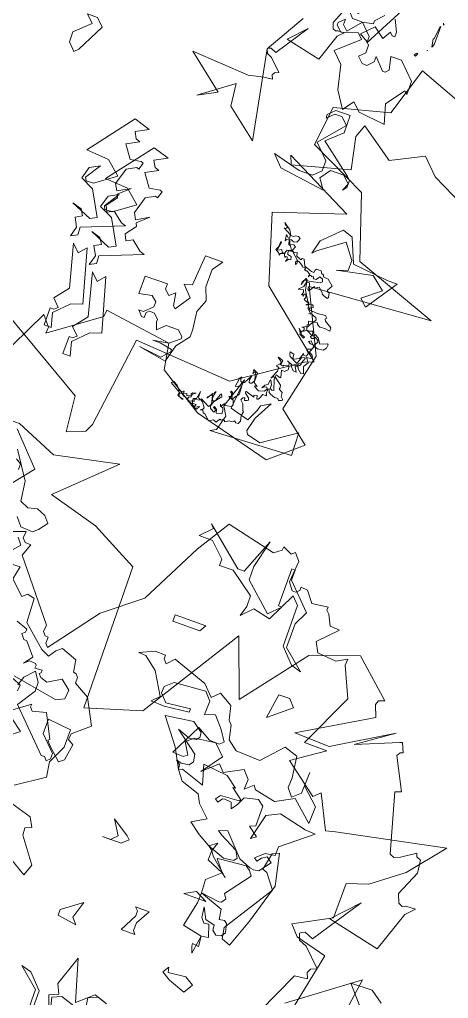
# Model space of a CAD drawing. Header units: metres. Extents: x -71 to 881, y -503 to 661.
# Drawn here: x 123.37 to 125.75, y 494.96 to 500.4 of the extents above; entities that cross this region are included whole.
import ezdxf

# ---------------------------------------------------------------- set-up
doc = ezdxf.new("R2010")
doc.units = ezdxf.units.M
doc.layers.add('ARBRE', color=100, linetype='Continuous', lineweight=13, true_color=0x00ff3f)

# ---------------------------------------------------------------- blocks, each defined once
blk = doc.blocks.new('WMF2', base_point=(0, 0.01))
at = {"color": 251, "lineweight": 0, "true_color": 0x636466}
for points in [[(81.23, -212.64), (86.45, -202.37), (92.4, -197.64), (98.49, -189.57), (98.99, -190.16), (98.92, -191.16), (99.46, -191.2), (99.98, -191.79), (99.88, -192.88), (107.36, -202.17), (106.64, -204.2), (107.63, -204.27), (108.14, -204.87), (108.06, -205.98), (111.91, -204.61)], [(115.81, -208.91), (110.13, -215.92), (115.04, -221.02)], [(95.41, -24.9), (90.83, -34.32), (89.42, -32.65), (89.51, -31.56), (81.64, -37.29), (81.55, -38.39), (70.38, -36.78), (69.61, -32.48), (62.22, -27.79), (49.27, -24.43), (44.16, -28.75), (49.49, -33.04), (47.38, -42.86), (52.22, -53.02), (31.88, -54.47), (45.91, -59.56), (49.4, -70.11), (59.14, -74.81), (58.34, -81.44), (49.36, -83.76), (46.84, -91.88), (40.14, -89.34)], [(34.39, -144.58), (32.65, -156.43), (43.16, -148.65)], [(41.63, -148.52), (39.67, -158.01), (44.92, -159.4), (46.44, -161.06), (40.43, -164.26), (40.42, -170.12), (36.91, -171.27), (31.95, -175.08), (27.13, -180.99), (44.83, -177.37), (46.41, -176.96), (49.12, -182.48), (50.2, -181.46), (55.69, -185.68), (50.55, -189.17), (54.41, -189.22), (50.23, -198.2), (52.48, -203.12), (52.39, -204.21), (54.12, -203.26), (57.28, -203.53), (58.15, -205.15), (55.25, -208.11), (56.89, -208.24), (57.74, -209.97), (58.25, -210.45), (58.2, -211), (60.88, -210.67), (62.28, -212.43), (63.37, -212.54), (63.42, -211.98), (64, -211.48), (64.56, -211.53), (65.45, -212.71), (65.14, -216.33), (66.13, -217.51), (66.73, -217.02), (68.24, -217.69), (68.28, -217.15), (69.45, -216.26), (77.76, -218.17), (81.23, -212.64), (81.23, -212.64)], [(96.74, -32.59), (81.64, -23.67), (81.04, -17.76), (78.09, -18.94), (77.45, -20.28), (75.41, -35.48), (59.11, -34.32), (48.77, -41.31), (47.36, -41.88), (58.37, -50.92), (61.87, -62.25), (50.47, -66), (62.16, -71.92), (61.59, -70.48), (52.23, -72.98), (53.36, -78.3), (52.54, -80.39), (46.99, -76.49), (41.75, -79.1), (39.13, -76.49), (33.51, -73.76)], [(48.13, -142.44), (43.19, -153.31), (41.06, -153.59), (41.43, -154.51), (41.13, -155.22), (40.11, -155.63), (43.05, -158.46), (44.35, -159.02), (44.76, -160.04), (44.45, -160.3), (43.92, -160.51), (42.49, -159.91), (37.1, -168.03), (40.97, -163.9), (32.15, -161.95), (29.82, -168.64), (28.52, -170), (30.14, -169.93), (30.65, -169.72), (31.37, -170.03), (31.94, -171.46), (30.17, -175.61), (30.45, -177.74), (31.15, -178.04), (31.35, -178.56), (33.6, -177.07), (34.61, -176.66), (35.32, -176.96), (38.04, -186.65), (37.02, -187.05), (39.7, -192.27), (39.35, -192.88), (38.94, -193.04), (39.56, -194.57), (39.97, -194.4), (46.81, -191.62), (41.05, -195.63), (50.47, -189.97), (56.38, -190.15), (44.99, -196.88), (45.76, -198.84), (45.47, -199.54), (44.55, -199.92), (50.64, -205.39), (58.51, -202.62), (66.66, -192.17), (70.16, -201.76), (80.62, -185.19), (89.7, -182.43), (90.01, -206.45), (97.85, -210.62), (106.23, -212.96), (97.57, -221.28), (108.11, -219.06), (114.95, -222), (119.42, -221.88)], [(57.77, -28.84), (58.63, -30.3), (56.93, -35.37), (57.37, -30.33), (54.22, -29.5), (53.25, -31.47), (53.04, -32.3), (51.55, -33.16), (53.17, -30.11), (53.78, -27.79), (53.47, -27.25), (51.12, -26.63), (45.81, -30.31), (45.66, -26.44), (59.37, -25.77), (58.42, -26.33), (57.77, -28.84), (57.77, -28.84)], [(57.77, -59.77), (57.34, -59.74), (56.99, -59.99), (56.55, -59.99), (56.22, -59.81), (56.35, -59.33), (56.48, -59.08), (57.01, -58.91), (57.45, -59.12), (57.71, -59.07), (57.42, -58.35), (56.8, -58.47), (56.47, -58.28), (56.73, -57.56), (56.31, -57.33), (55.87, -57.53), (55.75, -56.92), (54.93, -56.6), (54.8, -56.85), (54.47, -56.9), (54, -55.88), (52.71, -55.43), (52.29, -55.4), (52.19, -55.8), (52.04, -56.06), (51.25, -56.07), (50.96, -55.61), (50.83, -55.62), (50.67, -55.53), (50.58, -55.28), (49.76, -55.18), (48.77, -54.33), (49.22, -53.47), (49.17, -53.21), (48.84, -53.17), (48.7, -52.42), (48.83, -52.17), (49.57, -52.45), (49.82, -52.58), (49.78, -52.67), (50.67, -53.46), (51.2, -53.08), (51.37, -53.18), (51.41, -53.31), (52.03, -52.33), (52.28, -52.54), (52.29, -52.9), (52.25, -52.99), (52.13, -53.02), (52.29, -53.33), (52.38, -53.6), (52.8, -53.6), (52.54, -52.26), (51.6, -50.66), (51.34, -50.52), (51.27, -50.28), (50.74, -50.44), (50.57, -50.33), (50.48, -50.06), (50.84, -49.82), (50.98, -49.78), (50.89, -49.52), (49.55, -49.37), (48.16, -49.5), (47.78, -49.18), (48, -48.98), (47.85, -48.67), (46.68, -47.94), (46.65, -47.37), (47.56, -47.53), (48.39, -47.43), (48.9, -47.71), (48.98, -47.97), (49.76, -47.72), (50.3, -46.68), (50.19, -46.3), (49.75, -46.27), (49.22, -46.45), (49.02, -45.79), (48.86, -45.72), (48.68, -46.06), (48.07, -45.73), (47.44, -44.86), (46.32, -45.35), (46.14, -45.25), (46.23, -44.64), (46.6, -44.17), (47.56, -44.03), (48.1, -44.22), (48.58, -43.15), (48.01, -42.73), (47.85, -42.43), (48.07, -42.2), (48.76, -42.13), (48.17, -41.4), (48.71, -40.58), (48.32, -39.48), (48.7, -39.37), (49.37, -39.95), (49.47, -40.2), (49.63, -40.29), (49.94, -40.13), (49.49, -39.35), (50.01, -39.4), (50.51, -39.88), (50.54, -40.02), (50.86, -39.85), (50.83, -39.28), (51.31, -38.78), (51.84, -38.83), (51.55, -37.7), (51.59, -37.62), (52.39, -37.81), (52.44, -37.5), (51.18, -36.52), (51.08, -36.13), (51.12, -35.83), (50.51, -35.51), (50.45, -34.8), (50.07, -34.49), (50.03, -34.34), (50.2, -34.23), (50.61, -34.11), (50.82, -34.33), (51.37, -34.3), (52.2, -34.62), (52.47, -34.77), (52.63, -35.28), (52.87, -35.21), (52.86, -34.42), (52.76, -34.37), (52.7, -34.11), (53.34, -34.14), (53.62, -33.41), (53.77, -33.15), (53.9, -33.1), (53.97, -33.15), (54.13, -33.69), (54.66, -33.51), (54.57, -33.25), (56.09, -33.72), (56.03, -33.37), (55.31, -32.87), (55.2, -32.49), (55.39, -32.36), (55.77, -32.24), (55.88, -32.62), (56.15, -32.56), (56.36, -32.12), (55.85, -31.63), (55.46, -30.55), (55.3, -30.46), (55.43, -29.76), (55.24, -28.88), (55.5, -28.39), (55.87, -28.34), (56.16, -28.62), (56.42, -28.33), (56.99, -28.28), (57.65, -27.88), (57.72, -28.12), (58.03, -28.17), (58.25, -27.98), (58.41, -28.05), (58.73, -27.66), (58.86, -27.41), (59.43, -27.6), (60.1, -27.17), (61.07, -28.04), (61.37, -28.09), (61.58, -28.52), (61.97, -28.4), (61.62, -28.65), (61.49, -28.9), (62.03, -29.74), (62.37, -29.92), (63.43, -29.61), (63.34, -29.34), (63.61, -29.26), (63.52, -29), (62.86, -28.99), (63.01, -28.72), (62.94, -28.47), (62.26, -28.88), (62.57, -28.28), (62.89, -28.34), (63.48, -28.85), (64.34, -29.1), (64.6, -29.45), (65.11, -29.53), (65.65, -29.92), (65.93, -29.83), (66.02, -29.66), (65.89, -29.26), (65.11, -29.09), (65.26, -29.04), (66.15, -29.41), (66.02, -29.89), (67.84, -30.97), (67.51, -31.22), (66.81, -30.85), (66.26, -30.24), (65.89, -30.14), (65.56, -30.31), (65.43, -30.34), (65.4, -29.99), (64.88, -30.15), (64.76, -29.76), (64.15, -30.11), (64.22, -30.34), (64, -30.58), (63.48, -30.72), (64.02, -30.36), (64.06, -29.83), (64.32, -29.76), (64.47, -29.5), (64.37, -29.25), (64.12, -29.12), (63.68, -29.31), (63.59, -29.47), (63.68, -29.74), (63.15, -29.91), (62.91, -31.2), (62.89, -30.2), (62.83, -30.07), (62.59, -29.93), (62.37, -30.14), (60.91, -29.37), (60.7, -29.58), (60.56, -29.85), (60.92, -31.25), (60.95, -31.35), (61.49, -30.77), (61.62, -30.52), (60.95, -31.58), (60.73, -31.77), (60.58, -32.05), (60.79, -31.06), (60.63, -30.55), (60.45, -30.45), (60.1, -30.71), (59.75, -31.73), (59.62, -31.98), (59.42, -31.56), (60.41, -30.31), (60.57, -29.63), (60.56, -29.41), (60.48, -29.15), (59.78, -28.78), (59.61, -29.12), (59.81, -29.35), (60.09, -29.48), (59.99, -29.66), (59.52, -29.31), (59.36, -28.78), (58.88, -28.85), (58.48, -28.96), (58.53, -29.53), (58.63, -29.93), (59.11, -30.07), (59.2, -30.34), (58.98, -30.11), (58.66, -30.69), (58.5, -30.4), (57.42, -30.59), (57.23, -30.94), (57.5, -31.63), (57.97, -31.77), (58.34, -31.96), (58.03, -32.11), (58.06, -32.48), (58.09, -32.59), (58.37, -32.72), (58.26, -32.91), (58, -32.77), (57.77, -31.77), (57.68, -31.73), (57.33, -32.4), (57.28, -32.27), (56.9, -32.97), (56.98, -34.3), (57.97, -33.85), (57.74, -35.15), (57.85, -35.31), (57.61, -35.42), (57.47, -35.67), (57.52, -35.37), (57.39, -34.96), (57.14, -34.83), (56.74, -34.96), (56.01, -36.34), (56.16, -35.64), (56.04, -35.25), (55.87, -35.15), (55.61, -35.22), (55.28, -35.83), (55.72, -37.28), (56, -36.77), (56.07, -37.45), (55.3, -37.06), (55.27, -35.48), (54.61, -35.03), (54.96, -35), (55.02, -34.9), (54.16, -34.45), (53.24, -34.74), (53.05, -35.07), (52.92, -35.12), (53.11, -35.44), (53.43, -35.41), (53.84, -35.06), (53.53, -35.66), (53.04, -35.95), (52.98, -36.7), (52.93, -36.78), (52.55, -36.04), (52.54, -35.47), (52.19, -35.28), (51.91, -35.35), (52.44, -37.08), (52.39, -37.16), (52.45, -37.28), (52.71, -37.43), (52.87, -37.29), (53.01, -37.03), (52.38, -38.45), (52.36, -39.1), (52.67, -39.15), (52.85, -39.25), (52.39, -39.66), (52.26, -39.92), (52.49, -40.27), (53.02, -40.55), (52.98, -40.64), (52.41, -40.45), (52.16, -40.32), (52.31, -39.62), (51.9, -39.53), (51.76, -39.57), (51.81, -39.69), (51.02, -39.94), (51.02, -40.16), (51.11, -40.42), (51.46, -40.59), (50.47, -40.19), (49.85, -40.29), (49.72, -40.33), (49.57, -40.61), (49.49, -40.55), (49.46, -40.43), (49.28, -40.54), (49.15, -40.81), (49.22, -41.05), (48.9, -41.88), (48.95, -42.01), (49.46, -41.85), (49.82, -40.94), (49.95, -40.7), (51.24, -41.37), (51.43, -41.67), (51.53, -42.07), (50.86, -41.92), (50.77, -41.24), (50.48, -41.18), (49.74, -41.56), (49.46, -42.27), (49.5, -42.42), (49.41, -42.59), (49.24, -42.27), (48.89, -42.32), (48.63, -42.83), (49.09, -43.19), (49.12, -43.32), (49.21, -43.37), (48.38, -43.7), (48.25, -43.95), (48.36, -44.36), (48.89, -44.41), (49.31, -44.64), (48.96, -44.87), (48.46, -44.41), (48.27, -44.32), (47.88, -45.08), (47.97, -45.33), (48.55, -45.65), (48.68, -45.4), (48.96, -45.31), (49.3, -45.49), (49.06, -45.7), (50.1, -46.26), (50.9, -45.79), (50.93, -45.72), (50.82, -45.31), (50.42, -45.22), (50.17, -45.09), (50.28, -44.9), (51.03, -45.31), (51.03, -45.54), (51.44, -46.19), (51.18, -45.85), (51.02, -45.76), (50.63, -46.1), (50.58, -46.17), (50.67, -46.44), (50.83, -46.52), (51.09, -46.45), (50.35, -46.83), (50.42, -47.09), (50.26, -47.21), (50.42, -47.72), (49.49, -48.01), (49.31, -48.35), (49.49, -48.67), (50.03, -48.84), (50.3, -48.99), (50.77, -48.92), (50.44, -48.95), (51.22, -49.71), (51.11, -49.74), (51.31, -50.19), (51.71, -50.04), (51.65, -50.13), (51.4, -50.23), (51.47, -50.48), (52.03, -50.67), (52.29, -50.82), (52.12, -51.17), (52.29, -51.69), (52.54, -51.59), (52.57, -51.17), (52.63, -51.43), (52.9, -51.36), (52.76, -51.82), (52.87, -52.23), (53.49, -52.1), (53.75, -52.03), (53.04, -52.74), (52.85, -53.52), (52.92, -53.78), (53.01, -53.82), (53.28, -53.74), (53.5, -52.87), (53.5, -53.31), (53.09, -54.09), (52.87, -53.87), (52.85, -53.74), (50.74, -54.16), (50.47, -54.45), (50.6, -54.86), (51.14, -55.04), (51.55, -54.48), (51.91, -54.45), (52.09, -54.54), (52.03, -54.61), (52.09, -54.76), (52.39, -54.6), (52.42, -54.73), (52.51, -54.77), (52.77, -54.69), (52.92, -54.44), (52.77, -54.92), (53.44, -55.27), (53.59, -55.23), (53.84, -55.36), (53.75, -55.52), (53.79, -55.66), (54.35, -55.63), (54.31, -55.72), (54.95, -56.16), (55.21, -56.29), (55.34, -56.28), (55.36, -55.82), (55.49, -55.58), (55.61, -55.96), (55.42, -56.31), (56.6, -57.37), (57.04, -57.37), (57.3, -57.31), (57.27, -56.95), (57.18, -56.7), (56.58, -56.58), (56.42, -56.07), (56.77, -56.03), (57.04, -55.74), (57.17, -55.49), (57.04, -55.96), (57.15, -56.34), (57.42, -56.28), (57.5, -56.1), (57.66, -56.41), (57.75, -56.66), (58.41, -56.45), (58.45, -56.16), (58.7, -56.5), (59.31, -56.82), (58.99, -57.43), (58.98, -58.29), (58.79, -58.19), (59.04, -56.9), (58.99, -56.77), (58.39, -57.11), (58.15, -56.74), (57.97, -56.66), (57.71, -56.74), (57.66, -57.05), (57.53, -57.31), (56.88, -57.52), (57.28, -58.16), (57.46, -58.26), (57.59, -58.22), (57.82, -59.01), (58.22, -58.91), (58.37, -58.64), (58.47, -59.68), (57.96, -59.2), (57.81, -59.24), (57.85, -59.58), (57.93, -59.84), (59.21, -60.53), (58.92, -60.47), (58.77, -60.73), (58.88, -60.98), (59.17, -61.05), (59.42, -61.39), (58.22, -60.54), (57.77, -59.77), (57.77, -59.77)], [(85.82, -32.33), (85.2, -32.33), (84.59, -32.83), (85.82, -34.04), (83.99, -36.36), (85.82, -43.43), (84.59, -42.2), (83.5, -43.43), (81.06, -34.64), (82.88, -34.04), (85.2, -31.73), (84.59, -29.42), (85.82, -29.42), (85.82, -32.33), (85.82, -32.33)], [(90.23, -35.66), (89.63, -35.66), (89.02, -36.14), (90.23, -37.37), (88.4, -39.67), (90.23, -46.74), (89.02, -45.52), (87.92, -46.74), (85.48, -37.97), (87.31, -37.37), (89.63, -35.05), (89.02, -32.72), (90.23, -32.72), (90.23, -35.66), (90.23, -35.66)], [(70.82, -34.21), (69.59, -35.56), (69.59, -35.99), (71.7, -36.34), (72.94, -36.34), (70.38, -36.78), (68.72, -38.1), (68.72, -38.45), (69.59, -39.32), (71.7, -39.32), (72.94, -38.1), (73.38, -39.32), (73.38, -39.76), (74.16, -40.55), (75.04, -40.55), (75.48, -40.2), (75.48, -39.32), (75.92, -39.32), (76.72, -40.2), (75.92, -40.2), (74.6, -41.44), (74.6, -42.32), (75.48, -43.11), (77.6, -42.67), (77.6, -45.66), (73.81, -45.66), (73.81, -44.79), (72.94, -44), (72.05, -44.79), (71.7, -42.67), (71.26, -42.32), (69.59, -44.79), (71.26, -46.54), (69.94, -46.89), (69.59, -52), (66.59, -52), (67.83, -50.32), (67.83, -47.34), (67.04, -45.22), (67.83, -43.11), (67.48, -40.2), (67.48, -38.89), (69.16, -36.78), (69.94, -33.86), (74.6, -34.65), (70.82, -34.21), (70.82, -34.21)], [(82.59, -63.67), (82.02, -62.61), (81.29, -62.4), (83.29, -61.31), (81.8, -59.17), (80.03, -59.45), (79.63, -59.31), (79.98, -58.16), (80.39, -58.29), (81.86, -57.49), (82.69, -54.71), (82.12, -53.66), (80.09, -54.82), (81.89, -53.24), (81.61, -52.7), (82.93, -50.96), (82.44, -49.93), (81.38, -50.49), (79.67, -49.09), (78.94, -48.87), (85.72, -46.19), (85.64, -44.92), (86.71, -44.35), (86.21, -45.98), (87.01, -47.47), (85.95, -48.04), (86.55, -49.02), (88.1, -49.47), (84.71, -48.03), (83.64, -48.6), (85.9, -52.66), (88.14, -53.77), (87.55, -55.72), (85.96, -56.58), (87.61, -54.06), (87.34, -53.53), (86.07, -53.59), (82.77, -55.98), (85.1, -58.01), (88.93, -58.28), (83.26, -65.56), (80.58, -64.76), (82.59, -63.67), (82.59, -63.67)], [(87.01, -67), (86.45, -65.93), (85.72, -65.71), (87.73, -64.61), (86.24, -62.48), (84.47, -62.76), (84.07, -62.63), (84.4, -61.49), (84.81, -61.62), (86.3, -60.82), (87.13, -58.03), (86.56, -56.98), (84.52, -58.13), (86.33, -56.54), (86.04, -56.01), (87.37, -54.28), (86.87, -53.24), (85.82, -53.82), (84.11, -52.42), (83.35, -52.19), (90.12, -49.5), (90.07, -48.23), (91.12, -47.66), (90.64, -49.3), (91.42, -50.77), (90.37, -51.37), (90.96, -52.33), (92.52, -52.8), (89.13, -51.34), (88.07, -51.91), (90.31, -55.97), (92.58, -57.08), (91.99, -59.05), (90.39, -59.91), (92.05, -57.37), (91.75, -56.85), (90.49, -56.9), (87.19, -59.31), (89.51, -61.33), (93.35, -61.59), (87.7, -68.89), (85.01, -68.09), (87.01, -67), (87.01, -67)], [(40.86, -56.38), (43.16, -58.19), (49.01, -56.98), (47.19, -57.59), (47.19, -59.3), (49.01, -61.74), (53.04, -58.82), (53.65, -58.19), (53.04, -60.53), (50.1, -63.43), (48.41, -62.83), (46.7, -58.82), (40.86, -58.19), (39.03, -58.19), (42.55, -52.98), (43.78, -54.06), (40.86, -56.38), (40.86, -56.38)], [(64.7, -71.27), (60.09, -70.06), (57.77, -70.06), (56.55, -71.27), (56.55, -72.98), (58.86, -75.3), (55.34, -79.44), (56.55, -80.53), (57.77, -80.53), (58.86, -79.44), (58.86, -80.05), (57.77, -81.14), (55.34, -81.14), (55.34, -78.22), (57.77, -75.92), (52.42, -71.77), (51.91, -71.27), (51.91, -70.06), (52.42, -69.46), (51.91, -70.67), (53.02, -71.77), (55.34, -71.77), (56.55, -70.06), (55.34, -68.37), (63.01, -69.46), (64.7, -71.27), (64.7, -71.27)], [(68.73, -71.99), (73.89, -76.06), (74.34, -79.76), (79.68, -75.87), (76.6, -77.49), (82.66, -82.33), (73, -81.67), (70.51, -82.25), (69.1, -82.43), (69.35, -83.04), (69.14, -83.51), (68.47, -83.79), (70.41, -85.67), (71.27, -86.04), (71.55, -86.71), (71.33, -86.9), (71, -87.03), (70.05, -86.62), (66.45, -92.02), (69.04, -89.28), (63.17, -87.99), (61.62, -92.45), (60.75, -93.34), (61.84, -93.29), (62.18, -93.16), (62.64, -93.37), (63.02, -94.3), (61.86, -97.06)], [(67.77, -93.28), (71.55, -86.71), (68.73, -71.99), (68.73, -71.99)], [(110.5, -210.3), (109.11, -209.66), (107.56, -210.01), (106.1, -209.43), (105.21, -208.37), (106.3, -206.96), (107.08, -206.3), (109.11, -206.4), (110.23, -207.75)], [(108.98, -204.68), (108.09, -203.61), (109.95, -201.54)], [(108.82, -200.21), (107.05, -200.28), (107.47, -198.09), (105.17, -195.92), (104.39, -196.59), (103.18, -196.28), (102.97, -192.24), (99.24, -188.97), (97.85, -188.34), (97.03, -189.52), (96.18, -190.24), (93.53, -189.23), (93.18, -187.24), (92.71, -187.16), (92.29, -186.66), (92.32, -185.67), (89.73, -184.22), (87.53, -180.05), (90.18, -177.78), (90.31, -176.8), (89.34, -176.22), (89.8, -173.49), (90.58, -172.83), (92.72, -174.77), (93.38, -175.55), (93.1, -175.8), (95.08, -179.67), (97.34, -179.08), (97.82, -179.64), (97.78, -180.15), (101.14, -177.68)], [(100.64, -181.36), (100.55, -182.4), (102.01, -182.98)], [(96.75, -164.41), (91.89, -162.99), (91.03, -161.43), (92.05, -161.03), (91.94, -159.79), (89, -155.76), (89.67, -153.85), (92.49, -155.57)], [(101.97, -183.49), (94.36, -182.12), (93.06, -182.73), (92.94, -184.28), (94.55, -185.59), (96.67, -184.27), (97.88, -184.67), (98.3, -185.17), (98.08, -185.36), (98.04, -185.87), (99.3, -185.77), (99.21, -186.22), (99.44, -186.5), (100.48, -186.59), (101.25, -185.92), (100.16, -187.33), (101.95, -189.45), (102.48, -189.49), (103.14, -190.28), (102.64, -190.71), (102.6, -191.22), (104.51, -191.89)], [(112.61, -214.93), (112.58, -215.91), (113.47, -216.49)], [(113.87, -217.98), (110.96, -213.56), (110.5, -210.3), (110.5, -210.3)], [(97.72, -81.01), (100.04, -76.4), (100.64, -75.79), (101.87, -77), (101.87, -78.71), (99.41, -81.01), (100.64, -82.24), (98.93, -82.24), (97.72, -81.01), (97.72, -81.01)], [(55.55, -83.45), (56.85, -81.67), (58.61, -84.37), (59.53, -88.36), (61.31, -90.12), (57.78, -93.28), (58.61, -94.11), (61.31, -93.28), (62.23, -94.11), (62.23, -94.58), (61.31, -95.5), (61.31, -94.58), (60.48, -93.73), (58.61, -95.97), (56.85, -96.33), (56.85, -96.8), (55.55, -98.2)], [(53.79, -98.2), (52.87, -96.33), (52.87, -95.5), (53.33, -95.5), (53.79, -95.97), (54.63, -94.58), (56.39, -95.97), (58.23, -94.11), (56.85, -93.28), (56.39, -92.81), (56.39, -91.51), (57.31, -90.59), (56.39, -89.66), (55.55, -89.66), (54.63, -90.59), (54.63, -91.51), (52.87, -89.66), (52.41, -89.66), (51.93, -90.12), (52.41, -92.34), (50.63, -92.34), (47.94, -89.66), (47.94, -87.42), (48.41, -87.89), (50.63, -84.84), (49.71, -81.67), (54.16, -82.15), (55.55, -83.45), (55.55, -83.45)], [(48.48, -94.16), (48.71, -93.73), (48.96, -93.86), (48.64, -94.24), (48.48, -94.16), (48.48, -94.16)], [(58.61, -95.97), (60.32, -95.97), (63.86, -99.98), (59.71, -97.06), (57.39, -99.38), (58.61, -101.21), (59.21, -101.81), (59.21, -103.52), (57.39, -100.59), (55.69, -98.89), (55.08, -98.89), (53.39, -100.59), (53.87, -107.05), (50.45, -105.22), (56.79, -93.05), (56.79, -94.14), (58.61, -95.97), (58.61, -95.97)], [(46.51, -96.62), (46.65, -96.16), (46.74, -95.97), (46.95, -97.29), (46.8, -97.34), (46.58, -99.41), (46.49, -99.57), (46.51, -96.62), (46.51, -96.62)], [(47.28, -95.16), (47.15, -95.21), (47.28, -95.16), (47.28, -95.16)], [(46.06, -100), (46.17, -99.95), (46.26, -100.23), (46.22, -100.08), (46.06, -100), (46.06, -100)], [(78.08, -133.54), (79.32, -137.06), (77.83, -137.7), (78.59, -139.25), (76.91, -144.21), (74.85, -137.35), (72.31, -139.57), (70.12, -138.82)], [(70.57, -138.98), (71.73, -139.36), (73.23, -138.72), (72.87, -136.03), (77.25, -137.51), (78.75, -136.87), (77.7, -132.76)], [(81.01, -137.11), (81.01, -130.16)], [(81.61, -133.08), (81.61, -137.11), (85.03, -140.02), (83.32, -139.54), (81.01, -137.11), (81.01, -137.11)], [(31.15, -151.75), (34.23, -155.28), (30.66, -155.41), (28.56, -153.92)], [(59.05, -144.81), (61.87, -145.83), (63.32, -146.72), (62.67, -147.76), (62.48, -146.91), (59.55, -147.25), (58.09, -146.36), (59.05, -144.81), (59.05, -144.81)], [(82.25, -150.59), (79.04, -152.94), (79.92, -150.11), (79.04, -149.13), (82.25, -149.63), (82.25, -150.59), (82.25, -150.59)], [(59.93, -151.15), (60.32, -152.23), (60.38, -152.67), (59.29, -152.55), (59.49, -154.26), (58.26, -154.43), (58.99, -156.48), (59.78, -156.36), (60.39, -157.12), (60.6, -158.84), (59.69, -157), (58.12, -156.61), (58.04, -155.76), (57.3, -155.21), (56.47, -155.37), (55.94, -156.07), (56.34, -157.53), (56.79, -157.86), (57.66, -157.75), (57.9, -159.41), (61.78, -160.83), (58.66, -160.38), (58.28, -160.48), (57.75, -161.18), (58.26, -161.95), (55.2, -166.06), (55.75, -166.8), (56.5, -167.36), (60.96, -166.95), (61.31, -166.89), (59.77, -164.96), (59.07, -164.44), (62, -167.02), (62.51, -167.79), (63.26, -168.35), (60.34, -167.25), (58.66, -167.5), (58.28, -168), (58.89, -169.15), (61.9, -170.7), (62.6, -171.21), (61.18, -171.65), (57.84, -168.06), (55.81, -167.24), (55.17, -167.15), (54.29, -167.27), (52.87, -169.18), (53.82, -169.88), (54.6, -169.37), (55.15, -168.63), (55.66, -169.01), (54.32, -170.26), (52.66, -170.5), (52.66, -171.97), (47.81, -175.9), (49.56, -176.04), (54.15, -177.07), (56.26, -176.06), (57.34, -171.75), (56.54, -172.31), (58.19, -173.55), (57.21, -173.91), (57.26, -177.31), (58.26, -178.06), (60.53, -177.56), (61.17, -176.18), (61.91, -175.17), (62.25, -176.19), (63.37, -176.26), (63.72, -176.21), (64.28, -175.46), (64.78, -175.83), (64.22, -176.58), (61.08, -176.8), (60.89, -177.07), (62.8, -178.48), (62.37, -178.54), (64.31, -180), (68.46, -180.44), (67.52, -177.18), (71.39, -178.5), (71.97, -178.23), (72.13, -179.07), (72.84, -179.59), (71.95, -179.32), (70.65, -179.51), (70.12, -180.21), (70.34, -181.46), (74.19, -184.37), (72.12, -183.59), (70.89, -183.77), (70.51, -184.27), (70.59, -185.1), (72.3, -186.38), (76.95, -185.71), (73.74, -181.48), (71.97, -178.23), (70.82, -176.69), (67.68, -175.65), (66.98, -174.25), (64.97, -172.31), (67.26, -170.98), (65.32, -169.52), (63.26, -168.35), (62.04, -169.25), (62.51, -167.79), (62.6, -166.17), (59.77, -164.96), (61.9, -163.05), (61.78, -160.83), (61.83, -159.09), (62.73, -154.97), (59.49, -154.26), (59.93, -151.15), (59.93, -151.15)], [(70.48, -153.72), (70.48, -154.59), (70.98, -155.09), (68.65, -155.09), (70, -152.75), (70, -151.4), (69.61, -150.88), (71.95, -150.88), (70.48, -153.72), (70.48, -153.72)], [(56.45, -156.83), (51.18, -165.09), (52.99, -167.49), (53.79, -167.78), (53.24, -170.6), (52.14, -171.11), (51.01, -165.85), (52.98, -159.15), (54.67, -154.45), (56.12, -154.97), (56.45, -156.83), (56.45, -156.83)], [(62.6, -160.74), (60.66, -159.76), (64.44, -159.76), (62.6, -160.74), (62.6, -160.74)], [(78.47, -163.95), (77.51, -164.92), (78.97, -167.27), (76.15, -165.41), (75.64, -164.92), (76.63, -163.95), (79.84, -163.95), (78.47, -163.95), (78.47, -163.95)], [(99.94, -173.81), (97.97, -175.37), (99.94, -176.82)], [(100.97, -182.31), (100.46, -183.77), (98.99, -185.32), (97.97, -183.77), (97.97, -182.31), (99.94, -179.3), (93.53, -172.89), (93, -172.89), (92.49, -172.36), (91.96, -172.89), (91.96, -173.81), (94.45, -176.31), (94.45, -178.79), (90.5, -178.38), (90.5, -175.37), (91.96, -172.36), (91.54, -169.88), (96, -166.89)], [(52.76, -180.21), (55.75, -178.63), (59.24, -179.37), (59.71, -180), (60.98, -178.83), (60.92, -180.53), (62.07, -181.8), (65.07, -180.21), (66.12, -181.35), (68.53, -179.14), (66.06, -182.57), (67.81, -184.35), (71.26, -183.89), (72.51, -182.83), (71.38, -180.95), (72, -180.48), (73.83, -180.56), (71.19, -185.7), (68.92, -184.4), (67.21, -184.32), (66.57, -184.91), (67.73, -186.66), (69.36, -188.54), (71.08, -188), (71, -190.33), (72.16, -191.6), (77.42, -191.2), (78.69, -190.03), (78.74, -188.92), (77.57, -187.67), (73.52, -188.11), (73.54, -187.51), (77.6, -187.05), (79.9, -187.14), (78.75, -188.32), (80.93, -191.95), (83.16, -193.74), (84.39, -193.79), (82.02, -194.91), (80.2, -194.84), (80.22, -194.22), (79.64, -193.6), (78.5, -194.76), (72.73, -192.72), (70.97, -190.94), (69.83, -192.11), (67.56, -190.81), (67.04, -188.46), (66.45, -187.83), (65.94, -185.49), (64.29, -184.21), (60.16, -184.05), (57.09, -187.45), (54.82, -186.75), (54.35, -183.2), (54.41, -181.49), (53.37, -180.24), (52.1, -181.39), (51.95, -184.94), (52.04, -182.63), (49.22, -180.06), (49.34, -177.15), (52.76, -180.21), (52.76, -180.21)], [(59.05, -195.06), (57.96, -193.84), (61.5, -190.92), (60.89, -195.06), (59.05, -195.06), (59.05, -195.06)], [(62.92, -202.64), (62.92, -209.57), (64.13, -210.8), (66.44, -206.05), (69.38, -206.67), (71.07, -204.94), (70.59, -206.67), (70.59, -208.49), (74.6, -211.4), (76.92, -211.4), (76.92, -212.49), (79.35, -214.81), (81.66, -214.81), (79.84, -216.64), (80.44, -217.25), (73.99, -211.89), (72.89, -211.89), (70.59, -217.73), (71.68, -213.12), (71.68, -210.8), (67.05, -206.67), (65.23, -208.49), (65.83, -208.49), (65.83, -214.81), (65.23, -214.81), (65.23, -213.12), (61.21, -208.97), (62.31, -206.67), (62.31, -202.64), (58.89, -199.71), (60.6, -200.21), (62.92, -202.64), (62.92, -202.64)], [(80.95, -201.5), (75.73, -201.5), (76.34, -200.42), (80.95, -200.42), (80.95, -201.5), (80.95, -201.5)]]:
    blk.add_lwpolyline(points, dxfattribs=at)

msp = doc.modelspace()

# ---------------------------------------------------------------- block references
at = {"layer": 'ARBRE', "color": 251, "lineweight": 5, "true_color": 0x636466, "xscale": 0.03451886634015593, "yscale": 0.03451886634015593, "zscale": 0.03451886634015593, "rotation": 160.1685466476646}
for p in [(126.0504, 496.5844), (124.5009, 489.6019)]:
    msp.add_blockref('WMF2', p, dxfattribs=at)

doc.saveas('drawing.dxf')
